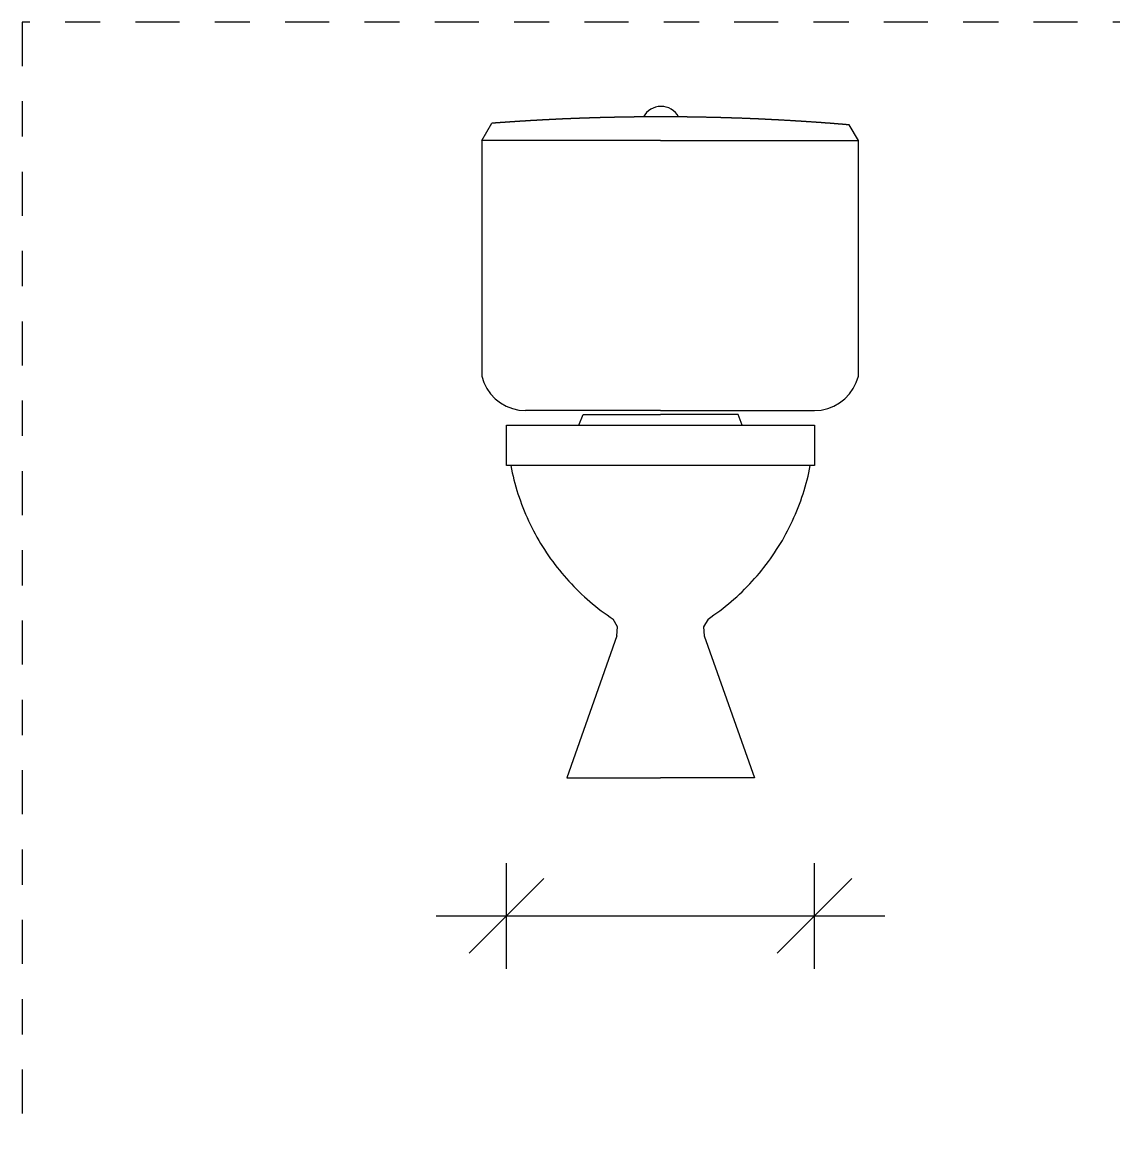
# Model space of a CAD drawing. Header units: metres. Extents: x -220 to 294, y -29 to 18.
# Drawn here: x 263.162 to 266.262, y -7.9 to -4.76 of the extents above; entities that cross this region are included whole.
import ezdxf

# ---------------------------------------------------------------- set-up
doc = ezdxf.new("R2010")
doc.units = ezdxf.units.M
doc.header["$MEASUREMENT"] = 0
doc.linetypes.add('DASHDOT4', pattern=[0.265, 0.125, -0.0625, 0.015, -0.0625])
for name, color, linetype in [('Cizgi', 7, 'Continuous'), ('Kutuphane', 7, 'Continuous'), ('Standart', 7, 'Continuous')]:
    doc.layers.add(name, color=color, linetype=linetype)

msp = doc.modelspace()

# ---------------------------------------------------------------- linework, layer by layer
at = {"layer": 'Cizgi', "color": 137, "linetype": 'DASHDOT4', "lineweight": -3}
for points in [[(263.1623, -4.7596), (263.1623, -11.2062)], [(269.5591, -4.7596), (263.1623, -4.7596)]]:
    msp.add_lwpolyline(points, dxfattribs=at)
at = {"layer": 'Cizgi', "color": 36, "linetype": 'Continuous', "lineweight": -3}
for points in [[(264.4673, -5.0962), (264.4673, -5.7653)], [(265.5365, -5.7653), (265.5365, -5.0962)]]:
    msp.add_lwpolyline(points, dxfattribs=at)
at = {"layer": 'Kutuphane', "color": 36, "linetype": 'Continuous', "lineweight": -3}
for points in [[(264.4673, -5.0962), (264.4963, -5.0469)], [(264.4972, -5.0469), (264.4963, -5.0469)], [(264.4982, -5.0468), (264.4972, -5.0469)], [(264.4991, -5.0467), (264.4982, -5.0468)], [(264.5001, -5.0466), (264.4991, -5.0467)], [(264.501, -5.0466), (264.5001, -5.0466)], [(264.502, -5.0465), (264.501, -5.0466)], [(264.5029, -5.0464), (264.502, -5.0465)], [(264.5039, -5.0464), (264.5029, -5.0464)], [(264.5048, -5.0463), (264.5039, -5.0464)], [(264.5058, -5.0462), (264.5048, -5.0463)], [(264.5067, -5.0461), (264.5058, -5.0462)], [(264.5077, -5.0461), (264.5067, -5.0461)], [(264.5086, -5.046), (264.5077, -5.0461)], [(264.5096, -5.0459), (264.5086, -5.046)], [(264.5105, -5.0459), (264.5096, -5.0459)], [(264.5115, -5.0458), (264.5105, -5.0459)], [(264.5124, -5.0457), (264.5115, -5.0458)], [(264.5134, -5.0457), (264.5124, -5.0457)], [(264.5143, -5.0456), (264.5134, -5.0457)], [(264.5153, -5.0455), (264.5143, -5.0456)], [(264.5162, -5.0454), (264.5153, -5.0455)], [(264.5172, -5.0454), (264.5162, -5.0454)], [(264.5181, -5.0453), (264.5172, -5.0454)], [(264.5191, -5.0452), (264.5181, -5.0453)], [(264.52, -5.0452), (264.5191, -5.0452)], [(264.521, -5.0451), (264.52, -5.0452)], [(264.5219, -5.045), (264.521, -5.0451)], [(264.5229, -5.045), (264.5219, -5.045)], [(264.5238, -5.0449), (264.5229, -5.045)], [(264.5248, -5.0448), (264.5238, -5.0449)], [(264.5257, -5.0448), (264.5248, -5.0448)], [(264.5267, -5.0447), (264.5257, -5.0448)], [(264.5276, -5.0446), (264.5267, -5.0447)], [(264.5286, -5.0446), (264.5276, -5.0446)], [(264.5295, -5.0445), (264.5286, -5.0446)], [(264.5305, -5.0444), (264.5295, -5.0445)], [(264.5314, -5.0444), (264.5305, -5.0444)], [(264.5324, -5.0443), (264.5314, -5.0444)], [(264.5333, -5.0442), (264.5324, -5.0443)], [(264.5343, -5.0442), (264.5333, -5.0442)], [(264.5352, -5.0441), (264.5343, -5.0442)], [(264.5362, -5.044), (264.5352, -5.0441)], [(264.5371, -5.044), (264.5362, -5.044)], [(264.5381, -5.0439), (264.5371, -5.044)], [(264.539, -5.0438), (264.5381, -5.0439)], [(264.54, -5.0438), (264.539, -5.0438)], [(264.5409, -5.0437), (264.54, -5.0438)], [(264.5419, -5.0436), (264.5409, -5.0437)], [(264.5428, -5.0436), (264.5419, -5.0436)], [(264.5438, -5.0435), (264.5428, -5.0436)], [(264.5447, -5.0434), (264.5438, -5.0435)], [(264.5457, -5.0434), (264.5447, -5.0434)], [(264.5466, -5.0433), (264.5457, -5.0434)], [(264.5476, -5.0432), (264.5466, -5.0433)], [(264.5485, -5.0432), (264.5476, -5.0432)], [(264.5495, -5.0431), (264.5485, -5.0432)], [(264.5504, -5.043), (264.5495, -5.0431)], [(264.5514, -5.043), (264.5504, -5.043)], [(264.5523, -5.0429), (264.5514, -5.043)], [(264.5533, -5.0428), (264.5523, -5.0429)], [(264.5542, -5.0428), (264.5533, -5.0428)], [(264.5552, -5.0427), (264.5542, -5.0428)], [(264.5561, -5.0427), (264.5552, -5.0427)], [(264.5571, -5.0426), (264.5561, -5.0427)], [(264.558, -5.0425), (264.5571, -5.0426)], [(264.559, -5.0425), (264.558, -5.0425)], [(264.5599, -5.0424), (264.559, -5.0425)], [(264.5609, -5.0423), (264.5599, -5.0424)], [(264.5618, -5.0423), (264.5609, -5.0423)], [(264.5628, -5.0422), (264.5618, -5.0423)], [(264.5637, -5.0422), (264.5628, -5.0422)], [(264.5647, -5.0421), (264.5637, -5.0422)], [(264.5656, -5.042), (264.5647, -5.0421)], [(264.5666, -5.042), (264.5656, -5.042)], [(264.5675, -5.0419), (264.5666, -5.042)], [(264.5685, -5.0418), (264.5675, -5.0419)], [(264.5694, -5.0418), (264.5685, -5.0418)], [(264.5704, -5.0417), (264.5694, -5.0418)], [(264.5713, -5.0417), (264.5704, -5.0417)], [(264.5723, -5.0416), (264.5713, -5.0417)], [(264.5732, -5.0415), (264.5723, -5.0416)], [(264.5742, -5.0415), (264.5732, -5.0415)], [(264.5751, -5.0414), (264.5742, -5.0415)], [(264.5761, -5.0414), (264.5751, -5.0414)], [(264.577, -5.0413), (264.5761, -5.0414)], [(264.578, -5.0412), (264.577, -5.0413)], [(264.5789, -5.0412), (264.578, -5.0412)], [(264.5799, -5.0411), (264.5789, -5.0412)], [(264.5808, -5.0411), (264.5799, -5.0411)], [(264.5818, -5.041), (264.5808, -5.0411)], [(264.5827, -5.0409), (264.5818, -5.041)], [(264.5837, -5.0409), (264.5827, -5.0409)], [(264.5846, -5.0408), (264.5837, -5.0409)], [(264.5856, -5.0408), (264.5846, -5.0408)], [(264.5865, -5.0407), (264.5856, -5.0408)], [(264.5875, -5.0406), (264.5865, -5.0407)], [(264.5884, -5.0406), (264.5875, -5.0406)], [(264.5894, -5.0405), (264.5884, -5.0406)], [(264.5903, -5.0405), (264.5894, -5.0405)], [(264.5913, -5.0404), (264.5903, -5.0405)], [(264.5922, -5.0403), (264.5913, -5.0404)], [(264.5932, -5.0403), (264.5922, -5.0403)], [(264.5941, -5.0402), (264.5932, -5.0403)], [(264.5951, -5.0402), (264.5941, -5.0402)], [(264.596, -5.0401), (264.5951, -5.0402)], [(264.597, -5.0401), (264.596, -5.0401)], [(264.5979, -5.04), (264.597, -5.0401)], [(264.5989, -5.0399), (264.5979, -5.04)], [(264.5998, -5.0399), (264.5989, -5.0399)], [(264.6008, -5.0398), (264.5998, -5.0399)], [(264.6017, -5.0398), (264.6008, -5.0398)], [(264.6027, -5.0397), (264.6017, -5.0398)], [(264.6036, -5.0397), (264.6027, -5.0397)], [(264.6046, -5.0396), (264.6036, -5.0397)], [(264.6055, -5.0395), (264.6046, -5.0396)], [(264.6065, -5.0395), (264.6055, -5.0395)], [(264.6074, -5.0394), (264.6065, -5.0395)], [(264.6084, -5.0394), (264.6074, -5.0394)], [(264.6093, -5.0393), (264.6084, -5.0394)], [(264.6103, -5.0393), (264.6093, -5.0393)], [(264.6112, -5.0392), (264.6103, -5.0393)], [(264.6122, -5.0392), (264.6112, -5.0392)], [(264.6131, -5.0391), (264.6122, -5.0392)], [(264.6141, -5.0391), (264.6131, -5.0391)], [(264.615, -5.039), (264.6141, -5.0391)], [(264.616, -5.0389), (264.615, -5.039)], [(264.6169, -5.0389), (264.616, -5.0389)], [(264.6179, -5.0388), (264.6169, -5.0389)], [(264.6188, -5.0388), (264.6179, -5.0388)], [(264.6198, -5.0387), (264.6188, -5.0388)], [(264.6207, -5.0387), (264.6198, -5.0387)], [(264.6217, -5.0386), (264.6207, -5.0387)], [(264.6226, -5.0386), (264.6217, -5.0386)], [(264.6236, -5.0385), (264.6226, -5.0386)], [(264.6245, -5.0385), (264.6236, -5.0385)], [(264.6255, -5.0384), (264.6245, -5.0385)], [(264.6264, -5.0384), (264.6255, -5.0384)], [(264.6274, -5.0383), (264.6264, -5.0384)], [(264.6283, -5.0382), (264.6274, -5.0383)], [(264.6293, -5.0382), (264.6283, -5.0382)], [(264.6303, -5.0381), (264.6293, -5.0382)], [(264.6312, -5.0381), (264.6303, -5.0381)], [(264.6322, -5.038), (264.6312, -5.0381)], [(264.6331, -5.038), (264.6322, -5.038)], [(264.6341, -5.0379), (264.6331, -5.038)], [(264.635, -5.0379), (264.6341, -5.0379)], [(264.636, -5.0378), (264.635, -5.0379)], [(264.6369, -5.0378), (264.636, -5.0378)], [(264.6379, -5.0377), (264.6369, -5.0378)], [(264.6388, -5.0377), (264.6379, -5.0377)], [(264.6398, -5.0376), (264.6388, -5.0377)], [(264.6407, -5.0376), (264.6398, -5.0376)], [(264.6417, -5.0375), (264.6407, -5.0376)], [(264.6426, -5.0375), (264.6417, -5.0375)], [(264.6436, -5.0374), (264.6426, -5.0375)], [(264.6445, -5.0374), (264.6436, -5.0374)], [(264.6455, -5.0373), (264.6445, -5.0374)], [(264.6464, -5.0373), (264.6455, -5.0373)], [(264.6474, -5.0372), (264.6464, -5.0373)], [(264.6483, -5.0372), (264.6474, -5.0372)], [(264.6493, -5.0371), (264.6483, -5.0372)], [(264.6502, -5.0371), (264.6493, -5.0371)], [(264.6512, -5.037), (264.6502, -5.0371)], [(264.6521, -5.037), (264.6512, -5.037)], [(264.6531, -5.0369), (264.6521, -5.037)], [(264.654, -5.0369), (264.6531, -5.0369)], [(264.655, -5.0368), (264.654, -5.0369)], [(264.6559, -5.0368), (264.655, -5.0368)], [(264.6569, -5.0367), (264.6559, -5.0368)], [(264.6578, -5.0367), (264.6569, -5.0367)], [(264.6588, -5.0366), (264.6578, -5.0367)], [(264.6597, -5.0366), (264.6588, -5.0366)], [(264.6607, -5.0365), (264.6597, -5.0366)], [(264.6616, -5.0365), (264.6607, -5.0365)], [(264.6626, -5.0365), (264.6616, -5.0365)], [(264.6635, -5.0364), (264.6626, -5.0365)], [(264.6645, -5.0364), (264.6635, -5.0364)], [(264.6654, -5.0363), (264.6645, -5.0364)], [(264.6664, -5.0363), (264.6654, -5.0363)], [(264.6673, -5.0362), (264.6664, -5.0363)], [(264.6683, -5.0362), (264.6673, -5.0362)], [(264.6692, -5.0361), (264.6683, -5.0362)], [(264.6702, -5.0361), (264.6692, -5.0361)], [(264.6711, -5.036), (264.6702, -5.0361)], [(264.6721, -5.036), (264.6711, -5.036)], [(264.6731, -5.0359), (264.6721, -5.036)], [(264.674, -5.0359), (264.6731, -5.0359)], [(264.675, -5.0358), (264.674, -5.0359)], [(264.6759, -5.0358), (264.675, -5.0358)], [(264.6769, -5.0358), (264.6759, -5.0358)], [(264.6778, -5.0357), (264.6769, -5.0358)], [(264.6788, -5.0357), (264.6778, -5.0357)], [(264.6797, -5.0356), (264.6788, -5.0357)], [(264.6807, -5.0356), (264.6797, -5.0356)], [(264.6816, -5.0355), (264.6807, -5.0356)], [(264.6826, -5.0355), (264.6816, -5.0355)], [(264.6835, -5.0354), (264.6826, -5.0355)], [(264.6845, -5.0354), (264.6835, -5.0354)], [(264.6854, -5.0354), (264.6845, -5.0354)], [(264.6864, -5.0353), (264.6854, -5.0354)], [(264.6873, -5.0353), (264.6864, -5.0353)], [(264.6883, -5.0352), (264.6873, -5.0353)], [(264.6892, -5.0352), (264.6883, -5.0352)], [(264.6902, -5.0351), (264.6892, -5.0352)], [(264.6911, -5.0351), (264.6902, -5.0351)], [(264.6921, -5.0351), (264.6911, -5.0351)], [(264.693, -5.035), (264.6921, -5.0351)], [(264.694, -5.035), (264.693, -5.035)], [(264.6949, -5.0349), (264.694, -5.035)], [(264.6959, -5.0349), (264.6949, -5.0349)], [(264.6968, -5.0348), (264.6959, -5.0349)], [(264.6978, -5.0348), (264.6968, -5.0348)], [(264.6987, -5.0348), (264.6978, -5.0348)], [(264.6997, -5.0347), (264.6987, -5.0348)], [(264.7006, -5.0347), (264.6997, -5.0347)], [(264.7016, -5.0346), (264.7006, -5.0347)], [(264.7025, -5.0346), (264.7016, -5.0346)], [(264.7035, -5.0346), (264.7025, -5.0346)], [(264.7044, -5.0345), (264.7035, -5.0346)], [(264.7054, -5.0345), (264.7044, -5.0345)], [(264.7064, -5.0344), (264.7054, -5.0345)], [(264.7073, -5.0344), (264.7064, -5.0344)], [(264.7083, -5.0343), (264.7073, -5.0344)], [(264.7092, -5.0343), (264.7083, -5.0343)], [(264.7102, -5.0343), (264.7092, -5.0343)], [(264.7111, -5.0342), (264.7102, -5.0343)], [(264.7121, -5.0342), (264.7111, -5.0342)], [(264.713, -5.0341), (264.7121, -5.0342)], [(264.714, -5.0341), (264.713, -5.0341)], [(264.7149, -5.0341), (264.714, -5.0341)], [(264.7159, -5.034), (264.7149, -5.0341)], [(264.7168, -5.034), (264.7159, -5.034)], [(264.7178, -5.0339), (264.7168, -5.034)], [(264.7187, -5.0339), (264.7178, -5.0339)], [(264.7197, -5.0339), (264.7187, -5.0339)], [(264.7206, -5.0338), (264.7197, -5.0339)], [(264.7216, -5.0338), (264.7206, -5.0338)], [(264.7225, -5.0338), (264.7216, -5.0338)], [(264.7235, -5.0337), (264.7225, -5.0338)], [(264.7244, -5.0337), (264.7235, -5.0337)], [(264.7254, -5.0336), (264.7244, -5.0337)], [(264.7263, -5.0336), (264.7254, -5.0336)], [(264.7273, -5.0336), (264.7263, -5.0336)], [(264.7282, -5.0335), (264.7273, -5.0336)], [(264.7292, -5.0335), (264.7282, -5.0335)], [(264.7301, -5.0335), (264.7292, -5.0335)], [(264.7311, -5.0334), (264.7301, -5.0335)], [(264.732, -5.0334), (264.7311, -5.0334)], [(264.733, -5.0333), (264.732, -5.0334)], [(264.7339, -5.0333), (264.733, -5.0333)], [(264.7349, -5.0333), (264.7339, -5.0333)], [(264.7358, -5.0332), (264.7349, -5.0333)], [(264.7368, -5.0332), (264.7358, -5.0332)], [(264.7378, -5.0332), (264.7368, -5.0332)], [(264.7387, -5.0331), (264.7378, -5.0332)], [(264.7397, -5.0331), (264.7387, -5.0331)], [(264.7406, -5.0331), (264.7397, -5.0331)], [(264.7416, -5.033), (264.7406, -5.0331)], [(264.7425, -5.033), (264.7416, -5.033)], [(264.7435, -5.033), (264.7425, -5.033)], [(264.7444, -5.0329), (264.7435, -5.033)], [(264.7454, -5.0329), (264.7444, -5.0329)], [(264.7463, -5.0328), (264.7454, -5.0329)], [(264.7473, -5.0328), (264.7463, -5.0328)], [(264.7482, -5.0328), (264.7473, -5.0328)], [(264.7492, -5.0327), (264.7482, -5.0328)], [(264.7501, -5.0327), (264.7492, -5.0327)], [(264.7511, -5.0327), (264.7501, -5.0327)], [(264.752, -5.0326), (264.7511, -5.0327)], [(264.753, -5.0326), (264.752, -5.0326)], [(264.7539, -5.0326), (264.753, -5.0326)], [(264.7549, -5.0325), (264.7539, -5.0326)], [(264.7558, -5.0325), (264.7549, -5.0325)], [(264.7568, -5.0325), (264.7558, -5.0325)], [(264.7577, -5.0324), (264.7568, -5.0325)], [(264.7587, -5.0324), (264.7577, -5.0324)], [(264.7596, -5.0324), (264.7587, -5.0324)], [(264.7606, -5.0323), (264.7596, -5.0324)], [(264.7615, -5.0323), (264.7606, -5.0323)], [(264.7625, -5.0323), (264.7615, -5.0323)], [(264.7635, -5.0322), (264.7625, -5.0323)], [(264.7644, -5.0322), (264.7635, -5.0322)], [(264.7654, -5.0322), (264.7644, -5.0322)], [(264.7663, -5.0322), (264.7654, -5.0322)], [(264.7673, -5.0321), (264.7663, -5.0322)], [(264.7682, -5.0321), (264.7673, -5.0321)], [(264.7692, -5.0321), (264.7682, -5.0321)], [(264.7701, -5.032), (264.7692, -5.0321)], [(264.7711, -5.032), (264.7701, -5.032)], [(264.772, -5.032), (264.7711, -5.032)], [(264.773, -5.0319), (264.772, -5.032)], [(264.7739, -5.0319), (264.773, -5.0319)], [(264.7749, -5.0319), (264.7739, -5.0319)], [(264.7758, -5.0318), (264.7749, -5.0319)], [(264.7768, -5.0318), (264.7758, -5.0318)], [(264.7777, -5.0318), (264.7768, -5.0318)], [(264.7787, -5.0318), (264.7777, -5.0318)], [(264.7796, -5.0317), (264.7787, -5.0318)], [(264.7806, -5.0317), (264.7796, -5.0317)], [(264.7815, -5.0317), (264.7806, -5.0317)], [(264.7825, -5.0316), (264.7815, -5.0317)], [(264.7834, -5.0316), (264.7825, -5.0316)], [(264.7844, -5.0316), (264.7834, -5.0316)], [(264.7853, -5.0315), (264.7844, -5.0316)], [(264.7863, -5.0315), (264.7853, -5.0315)], [(264.7872, -5.0315), (264.7863, -5.0315)], [(264.7882, -5.0315), (264.7872, -5.0315)], [(264.7892, -5.0314), (264.7882, -5.0315)], [(264.7901, -5.0314), (264.7892, -5.0314)], [(264.7911, -5.0314), (264.7901, -5.0314)], [(264.792, -5.0313), (264.7911, -5.0314)], [(264.793, -5.0313), (264.792, -5.0313)], [(264.7939, -5.0313), (264.793, -5.0313)], [(264.7949, -5.0313), (264.7939, -5.0313)], [(264.7958, -5.0312), (264.7949, -5.0313)], [(264.7968, -5.0312), (264.7958, -5.0312)], [(264.7977, -5.0312), (264.7968, -5.0312)], [(264.7987, -5.0312), (264.7977, -5.0312)], [(264.7996, -5.0311), (264.7987, -5.0312)], [(264.8006, -5.0311), (264.7996, -5.0311)], [(264.8015, -5.0311), (264.8006, -5.0311)], [(264.8025, -5.0311), (264.8015, -5.0311)], [(264.8034, -5.031), (264.8025, -5.0311)], [(264.8044, -5.031), (264.8034, -5.031)], [(264.8053, -5.031), (264.8044, -5.031)], [(264.8063, -5.031), (264.8053, -5.031)], [(264.8072, -5.0309), (264.8063, -5.031)], [(264.8082, -5.0309), (264.8072, -5.0309)], [(264.8091, -5.0309), (264.8082, -5.0309)], [(264.8101, -5.0308), (264.8091, -5.0309)], [(264.811, -5.0308), (264.8101, -5.0308)], [(264.812, -5.0308), (264.811, -5.0308)], [(264.813, -5.0308), (264.812, -5.0308)], [(264.8139, -5.0308), (264.813, -5.0308)], [(264.8149, -5.0307), (264.8139, -5.0308)], [(264.8158, -5.0307), (264.8149, -5.0307)], [(264.8168, -5.0307), (264.8158, -5.0307)], [(264.8177, -5.0307), (264.8168, -5.0307)], [(264.8187, -5.0306), (264.8177, -5.0307)], [(264.8196, -5.0306), (264.8187, -5.0306)], [(264.8206, -5.0306), (264.8196, -5.0306)], [(264.8215, -5.0306), (264.8206, -5.0306)], [(264.8225, -5.0305), (264.8215, -5.0306)], [(264.8234, -5.0305), (264.8225, -5.0305)], [(264.8244, -5.0305), (264.8234, -5.0305)], [(264.8253, -5.0305), (264.8244, -5.0305)], [(264.8263, -5.0304), (264.8253, -5.0305)], [(264.8272, -5.0304), (264.8263, -5.0304)], [(264.8282, -5.0304), (264.8272, -5.0304)], [(264.8291, -5.0304), (264.8282, -5.0304)], [(264.8301, -5.0304), (264.8291, -5.0304)], [(264.831, -5.0303), (264.8301, -5.0304)], [(264.832, -5.0303), (264.831, -5.0303)], [(264.8329, -5.0303), (264.832, -5.0303)], [(264.8339, -5.0303), (264.8329, -5.0303)], [(264.8349, -5.0302), (264.8339, -5.0303)], [(264.8358, -5.0302), (264.8349, -5.0302)], [(264.8368, -5.0302), (264.8358, -5.0302)], [(264.8377, -5.0302), (264.8368, -5.0302)], [(264.8387, -5.0302), (264.8377, -5.0302)], [(264.8396, -5.0301), (264.8387, -5.0302)], [(264.8406, -5.0301), (264.8396, -5.0301)], [(264.8415, -5.0301), (264.8406, -5.0301)], [(264.8425, -5.0301), (264.8415, -5.0301)], [(264.8434, -5.0301), (264.8425, -5.0301)], [(264.8444, -5.03), (264.8434, -5.0301)], [(264.8453, -5.03), (264.8444, -5.03)], [(264.8463, -5.03), (264.8453, -5.03)], [(264.8472, -5.03), (264.8463, -5.03)], [(264.8482, -5.03), (264.8472, -5.03)], [(264.8491, -5.0299), (264.8482, -5.03)], [(264.8501, -5.0299), (264.8491, -5.0299)], [(264.851, -5.0299), (264.8501, -5.0299)], [(264.852, -5.0299), (264.851, -5.0299)], [(264.8529, -5.0299), (264.852, -5.0299)], [(264.8539, -5.0299), (264.8529, -5.0299)], [(264.8548, -5.0298), (264.8539, -5.0299)], [(264.8558, -5.0298), (264.8548, -5.0298)], [(264.8568, -5.0298), (264.8558, -5.0298)], [(264.8577, -5.0298), (264.8568, -5.0298)], [(264.8587, -5.0298), (264.8577, -5.0298)], [(264.8596, -5.0297), (264.8587, -5.0298)], [(264.8606, -5.0297), (264.8596, -5.0297)], [(264.8615, -5.0297), (264.8606, -5.0297)], [(264.8625, -5.0297), (264.8615, -5.0297)], [(264.8634, -5.0297), (264.8625, -5.0297)], [(264.8644, -5.0297), (264.8634, -5.0297)], [(264.8653, -5.0296), (264.8644, -5.0297)], [(264.8663, -5.0296), (264.8653, -5.0296)], [(264.8672, -5.0296), (264.8663, -5.0296)], [(264.8682, -5.0296), (264.8672, -5.0296)], [(264.8691, -5.0296), (264.8682, -5.0296)], [(264.8701, -5.0296), (264.8691, -5.0296)], [(264.871, -5.0295), (264.8701, -5.0296)], [(264.872, -5.0295), (264.871, -5.0295)], [(264.8729, -5.0295), (264.872, -5.0295)], [(264.8739, -5.0295), (264.8729, -5.0295)], [(264.8748, -5.0295), (264.8739, -5.0295)], [(264.8758, -5.0295), (264.8748, -5.0295)], [(264.8767, -5.0295), (264.8758, -5.0295)], [(264.8777, -5.0294), (264.8767, -5.0295)], [(264.8787, -5.0294), (264.8777, -5.0294)], [(264.8796, -5.0294), (264.8787, -5.0294)], [(264.8806, -5.0294), (264.8796, -5.0294)], [(264.8815, -5.0294), (264.8806, -5.0294)], [(264.8825, -5.0294), (264.8815, -5.0294)], [(264.8834, -5.0294), (264.8825, -5.0294)], [(264.8844, -5.0293), (264.8834, -5.0294)], [(264.8853, -5.0293), (264.8844, -5.0293)], [(264.8863, -5.0293), (264.8853, -5.0293)], [(264.8872, -5.0293), (264.8863, -5.0293)], [(264.8882, -5.0293), (264.8872, -5.0293)], [(264.8891, -5.0293), (264.8882, -5.0293)], [(264.8901, -5.0293), (264.8891, -5.0293)], [(264.891, -5.0292), (264.8901, -5.0293)], [(264.892, -5.0292), (264.891, -5.0292)], [(264.8929, -5.0292), (264.892, -5.0292)], [(264.8939, -5.0292), (264.8929, -5.0292)], [(264.8948, -5.0292), (264.8939, -5.0292)], [(264.8958, -5.0292), (264.8948, -5.0292)], [(264.8967, -5.0292), (264.8958, -5.0292)], [(264.8977, -5.0292), (264.8967, -5.0292)], [(264.8986, -5.0292), (264.8977, -5.0292)], [(264.8996, -5.0291), (264.8986, -5.0292)], [(264.9006, -5.0291), (264.8996, -5.0291)], [(264.9015, -5.0291), (264.9006, -5.0291)], [(264.9025, -5.0291), (264.9015, -5.0291)], [(264.9034, -5.0291), (264.9025, -5.0291)], [(264.9044, -5.0291), (264.9034, -5.0291)], [(264.9053, -5.0291), (264.9044, -5.0291)], [(264.9063, -5.0291), (264.9053, -5.0291)], [(264.9072, -5.0291), (264.9063, -5.0291)], [(264.9082, -5.029), (264.9072, -5.0291)], [(264.9091, -5.029), (264.9082, -5.029)], [(264.9101, -5.029), (264.9091, -5.029)], [(264.911, -5.029), (264.9101, -5.029)], [(264.912, -5.029), (264.911, -5.029)], [(264.9129, -5.029), (264.912, -5.029)], [(264.9139, -5.029), (264.9129, -5.029)], [(264.9148, -5.029), (264.9139, -5.029)], [(264.9158, -5.029), (264.9148, -5.029)], [(264.9167, -5.029), (264.9158, -5.029)], [(264.9177, -5.0289), (264.9167, -5.029)], [(264.9186, -5.0289), (264.9177, -5.0289)], [(264.9196, -5.0289), (264.9186, -5.0289)], [(264.9206, -5.0289), (264.9196, -5.0289)], [(264.9215, -5.0289), (264.9206, -5.0289)], [(264.9225, -5.0289), (264.9215, -5.0289)], [(264.9234, -5.0289), (264.9225, -5.0289)], [(264.9244, -5.0289), (264.9234, -5.0289)], [(264.9253, -5.0289), (264.9244, -5.0289)], [(264.9263, -5.0289), (264.9253, -5.0289)], [(264.9272, -5.0289), (264.9263, -5.0289)], [(264.9282, -5.0289), (264.9272, -5.0289)], [(264.9291, -5.0289), (264.9282, -5.0289)], [(264.9301, -5.0288), (264.9291, -5.0289)], [(264.931, -5.0288), (264.9301, -5.0288)], [(264.932, -5.0288), (264.931, -5.0288)], [(264.9329, -5.0288), (264.932, -5.0288)], [(264.9339, -5.0288), (264.9329, -5.0288)], [(264.9348, -5.0288), (264.9339, -5.0288)], [(264.9358, -5.0288), (264.9348, -5.0288)], [(264.9367, -5.0288), (264.9358, -5.0288)], [(264.9377, -5.0288), (264.9367, -5.0288)], [(264.9386, -5.0288), (264.9377, -5.0288)], [(264.9396, -5.0288), (264.9386, -5.0288)], [(264.9406, -5.0288), (264.9396, -5.0288)], [(264.9415, -5.0288), (264.9406, -5.0288)], [(264.9425, -5.0288), (264.9415, -5.0288)], [(264.9434, -5.0288), (264.9425, -5.0288)], [(264.9444, -5.0288), (264.9434, -5.0288)], [(264.9453, -5.0288), (264.9444, -5.0288)], [(264.9463, -5.0288), (264.9453, -5.0288)], [(264.9472, -5.0288), (264.9463, -5.0288)], [(264.9482, -5.0287), (264.9472, -5.0288)], [(264.9491, -5.0287), (264.9482, -5.0287)], [(264.9501, -5.0287), (264.9491, -5.0287)], [(264.951, -5.0287), (264.9501, -5.0287)], [(264.952, -5.0287), (264.951, -5.0287)], [(264.9529, -5.0287), (264.952, -5.0287)], [(264.9539, -5.0287), (264.9529, -5.0287)], [(264.9548, -5.0287), (264.9539, -5.0287)], [(264.9558, -5.0287), (264.9548, -5.0287)], [(264.9567, -5.0287), (264.9558, -5.0287)], [(264.9577, -5.0287), (264.9567, -5.0287)], [(264.9586, -5.0287), (264.9577, -5.0287)], [(264.9596, -5.0287), (264.9586, -5.0287)], [(264.9606, -5.0287), (264.9596, -5.0287)], [(264.9615, -5.0287), (264.9606, -5.0287)], [(264.9625, -5.0287), (264.9615, -5.0287)], [(264.9634, -5.0287), (264.9625, -5.0287)], [(264.9644, -5.0287), (264.9634, -5.0287)], [(264.9653, -5.0287), (264.9644, -5.0287)], [(264.9663, -5.0287), (264.9653, -5.0287)], [(264.9672, -5.0287), (264.9663, -5.0287)], [(264.9682, -5.0287), (264.9672, -5.0287)], [(264.9691, -5.0287), (264.9682, -5.0287)], [(264.9701, -5.0287), (264.9691, -5.0287)], [(264.971, -5.0287), (264.9701, -5.0287)], [(264.972, -5.0287), (264.971, -5.0287)], [(264.9729, -5.0287), (264.972, -5.0287)], [(264.9739, -5.0287), (264.9729, -5.0287)], [(264.9748, -5.0287), (264.9739, -5.0287)], [(264.9759, -5.0287), (264.9748, -5.0287)], [(264.977, -5.0287), (264.9759, -5.0287)], [(264.978, -5.0287), (264.977, -5.0287)], [(264.9791, -5.0287), (264.978, -5.0287)], [(264.9802, -5.0287), (264.9791, -5.0287)], [(264.9812, -5.0287), (264.9802, -5.0287)], [(264.9823, -5.0287), (264.9812, -5.0287)], [(264.9834, -5.0287), (264.9823, -5.0287)], [(264.9844, -5.0287), (264.9834, -5.0287)], [(264.9855, -5.0287), (264.9844, -5.0287)], [(264.9866, -5.0287), (264.9855, -5.0287)], [(264.9876, -5.0287), (264.9866, -5.0287)], [(264.9887, -5.0287), (264.9876, -5.0287)], [(264.9898, -5.0287), (264.9887, -5.0287)], [(264.9908, -5.0287), (264.9898, -5.0287)], [(264.9919, -5.0287), (264.9908, -5.0287)], [(264.993, -5.0287), (264.9919, -5.0287)], [(264.994, -5.0287), (264.993, -5.0287)], [(264.9951, -5.0287), (264.994, -5.0287)], [(264.9962, -5.0287), (264.9951, -5.0287)], [(264.9972, -5.0287), (264.9962, -5.0287)], [(264.9983, -5.0287), (264.9972, -5.0287)], [(264.9993, -5.0287), (264.9983, -5.0287)], [(265.0004, -5.0287), (264.9993, -5.0287)], [(265.0015, -5.0287), (265.0004, -5.0287)], [(265.0025, -5.0288), (265.0015, -5.0287)], [(265.0036, -5.0288), (265.0025, -5.0288)], [(265.0047, -5.0288), (265.0036, -5.0288)], [(265.0057, -5.0288), (265.0047, -5.0288)], [(265.0068, -5.0288), (265.0057, -5.0288)], [(265.0079, -5.0288), (265.0068, -5.0288)], [(265.0089, -5.0288), (265.0079, -5.0288)], [(265.01, -5.0288), (265.0089, -5.0288)], [(265.0111, -5.0288), (265.01, -5.0288)], [(265.0121, -5.0288), (265.0111, -5.0288)], [(265.0132, -5.0288), (265.0121, -5.0288)], [(265.0143, -5.0288), (265.0132, -5.0288)], [(265.0153, -5.0288), (265.0143, -5.0288)], [(265.0164, -5.0288), (265.0153, -5.0288)], [(265.0175, -5.0288), (265.0164, -5.0288)], [(265.0185, -5.0288), (265.0175, -5.0288)], [(265.0196, -5.0288), (265.0185, -5.0288)], [(265.0207, -5.0289), (265.0196, -5.0288)], [(265.0217, -5.0289), (265.0207, -5.0289)], [(265.0228, -5.0289), (265.0217, -5.0289)], [(265.0239, -5.0289), (265.0228, -5.0289)], [(265.0249, -5.0289), (265.0239, -5.0289)], [(265.026, -5.0289), (265.0249, -5.0289)], [(265.0271, -5.0289), (265.026, -5.0289)], [(265.0281, -5.0289), (265.0271, -5.0289)], [(265.0292, -5.0289), (265.0281, -5.0289)], [(265.0302, -5.0289), (265.0292, -5.0289)], [(265.0313, -5.0289), (265.0302, -5.0289)], [(265.0324, -5.029), (265.0313, -5.0289)], [(265.0334, -5.029), (265.0324, -5.029)], [(265.0345, -5.029), (265.0334, -5.029)], [(265.0356, -5.029), (265.0345, -5.029)], [(265.0366, -5.029), (265.0356, -5.029)], [(265.0377, -5.029), (265.0366, -5.029)], [(265.0388, -5.029), (265.0377, -5.029)], [(265.0398, -5.029), (265.0388, -5.029)], [(265.0409, -5.029), (265.0398, -5.029)], [(265.042, -5.029), (265.0409, -5.029)], [(265.043, -5.0291), (265.042, -5.029)], [(265.0441, -5.0291), (265.043, -5.0291)], [(265.0452, -5.0291), (265.0441, -5.0291)], [(265.0462, -5.0291), (265.0452, -5.0291)], [(265.0473, -5.0291), (265.0462, -5.0291)], [(265.0484, -5.0291), (265.0473, -5.0291)], [(265.0494, -5.0291), (265.0484, -5.0291)], [(265.0505, -5.0291), (265.0494, -5.0291)], [(265.0516, -5.0292), (265.0505, -5.0291)], [(265.0526, -5.0292), (265.0516, -5.0292)], [(265.0537, -5.0292), (265.0526, -5.0292)], [(265.0548, -5.0292), (265.0537, -5.0292)], [(265.0558, -5.0292), (265.0548, -5.0292)], [(265.0569, -5.0292), (265.0558, -5.0292)], [(265.058, -5.0292), (265.0569, -5.0292)], [(265.059, -5.0293), (265.058, -5.0292)], [(265.0601, -5.0293), (265.059, -5.0293)], [(265.0612, -5.0293), (265.0601, -5.0293)], [(265.0622, -5.0293), (265.0612, -5.0293)], [(265.0633, -5.0293), (265.0622, -5.0293)], [(265.0643, -5.0293), (265.0633, -5.0293)], [(265.0654, -5.0293), (265.0643, -5.0293)], [(265.0665, -5.0294), (265.0654, -5.0293)], [(265.0675, -5.0294), (265.0665, -5.0294)], [(265.0686, -5.0294), (265.0675, -5.0294)], [(265.0697, -5.0294), (265.0686, -5.0294)], [(265.0707, -5.0294), (265.0697, -5.0294)], [(265.0718, -5.0294), (265.0707, -5.0294)], [(265.0729, -5.0295), (265.0718, -5.0294)], [(265.0739, -5.0295), (265.0729, -5.0295)], [(265.075, -5.0295), (265.0739, -5.0295)], [(265.0761, -5.0295), (265.075, -5.0295)], [(265.0771, -5.0295), (265.0761, -5.0295)], [(265.0782, -5.0295), (265.0771, -5.0295)], [(265.0793, -5.0296), (265.0782, -5.0295)], [(265.0803, -5.0296), (265.0793, -5.0296)], [(265.0814, -5.0296), (265.0803, -5.0296)], [(265.0825, -5.0296), (265.0814, -5.0296)], [(265.0835, -5.0296), (265.0825, -5.0296)], [(265.0846, -5.0296), (265.0835, -5.0296)], [(265.0857, -5.0297), (265.0846, -5.0296)], [(265.0867, -5.0297), (265.0857, -5.0297)], [(265.0878, -5.0297), (265.0867, -5.0297)], [(265.0889, -5.0297), (265.0878, -5.0297)], [(265.0899, -5.0297), (265.0889, -5.0297)], [(265.091, -5.0298), (265.0899, -5.0297)], [(265.0921, -5.0298), (265.091, -5.0298)], [(265.0931, -5.0298), (265.0921, -5.0298)], [(265.0942, -5.0298), (265.0931, -5.0298)], [(265.0952, -5.0298), (265.0942, -5.0298)], [(265.0963, -5.0299), (265.0952, -5.0298)], [(265.0974, -5.0299), (265.0963, -5.0299)], [(265.0984, -5.0299), (265.0974, -5.0299)], [(265.0995, -5.0299), (265.0984, -5.0299)], [(265.1006, -5.0299), (265.0995, -5.0299)], [(265.1016, -5.03), (265.1006, -5.0299)], [(265.1027, -5.03), (265.1016, -5.03)], [(265.1038, -5.03), (265.1027, -5.03)], [(265.1048, -5.03), (265.1038, -5.03)], [(265.1059, -5.0301), (265.1048, -5.03)], [(265.107, -5.0301), (265.1059, -5.0301)], [(265.108, -5.0301), (265.107, -5.0301)], [(265.1091, -5.0301), (265.108, -5.0301)], [(265.1102, -5.0301), (265.1091, -5.0301)], [(265.1112, -5.0302), (265.1102, -5.0301)], [(265.1123, -5.0302), (265.1112, -5.0302)], [(265.1134, -5.0302), (265.1123, -5.0302)], [(265.1144, -5.0302), (265.1134, -5.0302)], [(265.1155, -5.0303), (265.1144, -5.0302)], [(265.1166, -5.0303), (265.1155, -5.0303)], [(265.1176, -5.0303), (265.1166, -5.0303)], [(265.1187, -5.0303), (265.1176, -5.0303)], [(265.1198, -5.0304), (265.1187, -5.0303)], [(265.1208, -5.0304), (265.1198, -5.0304)], [(265.1219, -5.0304), (265.1208, -5.0304)], [(265.1229, -5.0304), (265.1219, -5.0304)], [(265.124, -5.0305), (265.1229, -5.0304)], [(265.1251, -5.0305), (265.124, -5.0305)], [(265.1261, -5.0305), (265.1251, -5.0305)], [(265.1272, -5.0305), (265.1261, -5.0305)], [(265.1283, -5.0306), (265.1272, -5.0305)], [(265.1293, -5.0306), (265.1283, -5.0306)], [(265.1304, -5.0306), (265.1293, -5.0306)], [(265.1315, -5.0306), (265.1304, -5.0306)], [(265.1325, -5.0307), (265.1315, -5.0306)], [(265.1336, -5.0307), (265.1325, -5.0307)], [(265.1347, -5.0307), (265.1336, -5.0307)], [(265.1357, -5.0307), (265.1347, -5.0307)], [(265.1368, -5.0308), (265.1357, -5.0307)], [(265.1379, -5.0308), (265.1368, -5.0308)], [(265.1389, -5.0308), (265.1379, -5.0308)], [(265.14, -5.0309), (265.1389, -5.0308)], [(265.1411, -5.0309), (265.14, -5.0309)], [(265.1421, -5.0309), (265.1411, -5.0309)], [(265.1432, -5.0309), (265.1421, -5.0309)], [(265.1443, -5.031), (265.1432, -5.0309)], [(265.1453, -5.031), (265.1443, -5.031)], [(265.1464, -5.031), (265.1453, -5.031)], [(265.1474, -5.0311), (265.1464, -5.031)], [(265.1485, -5.0311), (265.1474, -5.0311)], [(265.1496, -5.0311), (265.1485, -5.0311)], [(265.1506, -5.0311), (265.1496, -5.0311)], [(265.1517, -5.0312), (265.1506, -5.0311)], [(265.1528, -5.0312), (265.1517, -5.0312)], [(265.1538, -5.0312), (265.1528, -5.0312)], [(265.1549, -5.0313), (265.1538, -5.0312)], [(265.156, -5.0313), (265.1549, -5.0313)], [(265.157, -5.0313), (265.156, -5.0313)], [(265.1581, -5.0314), (265.157, -5.0313)], [(265.1592, -5.0314), (265.1581, -5.0314)], [(265.1602, -5.0314), (265.1592, -5.0314)], [(265.1613, -5.0315), (265.1602, -5.0314)], [(265.1624, -5.0315), (265.1613, -5.0315)], [(265.1634, -5.0315), (265.1624, -5.0315)], [(265.1645, -5.0316), (265.1634, -5.0315)], [(265.1656, -5.0316), (265.1645, -5.0316)], [(265.1666, -5.0316), (265.1656, -5.0316)], [(265.1677, -5.0316), (265.1666, -5.0316)], [(265.1688, -5.0317), (265.1677, -5.0316)], [(265.1698, -5.0317), (265.1688, -5.0317)], [(265.1709, -5.0317), (265.1698, -5.0317)], [(265.1719, -5.0318), (265.1709, -5.0317)], [(265.173, -5.0318), (265.1719, -5.0318)], [(265.1741, -5.0318), (265.173, -5.0318)], [(265.1751, -5.0319), (265.1741, -5.0318)], [(265.1762, -5.0319), (265.1751, -5.0319)], [(265.1773, -5.032), (265.1762, -5.0319)], [(265.1783, -5.032), (265.1773, -5.032)], [(265.1794, -5.032), (265.1783, -5.032)], [(265.1805, -5.0321), (265.1794, -5.032)], [(265.1815, -5.0321), (265.1805, -5.0321)], [(265.1826, -5.0321), (265.1815, -5.0321)], [(265.1837, -5.0322), (265.1826, -5.0321)], [(265.1847, -5.0322), (265.1837, -5.0322)], [(265.1858, -5.0322), (265.1847, -5.0322)], [(265.1869, -5.0323), (265.1858, -5.0322)], [(265.1879, -5.0323), (265.1869, -5.0323)], [(265.189, -5.0323), (265.1879, -5.0323)], [(265.1901, -5.0324), (265.189, -5.0323)], [(265.1911, -5.0324), (265.1901, -5.0324)], [(265.1922, -5.0324), (265.1911, -5.0324)], [(265.1932, -5.0325), (265.1922, -5.0324)], [(265.1943, -5.0325), (265.1932, -5.0325)], [(265.1954, -5.0326), (265.1943, -5.0325)], [(265.1964, -5.0326), (265.1954, -5.0326)], [(265.1975, -5.0326), (265.1964, -5.0326)], [(265.1986, -5.0327), (265.1975, -5.0326)], [(265.1996, -5.0327), (265.1986, -5.0327)], [(265.2007, -5.0327), (265.1996, -5.0327)], [(265.2018, -5.0328), (265.2007, -5.0327)], [(265.2028, -5.0328), (265.2018, -5.0328)], [(265.2039, -5.0329), (265.2028, -5.0328)], [(265.205, -5.0329), (265.2039, -5.0329)], [(265.206, -5.0329), (265.205, -5.0329)], [(265.2071, -5.033), (265.206, -5.0329)], [(265.2082, -5.033), (265.2071, -5.033)], [(265.2092, -5.0331), (265.2082, -5.033)], [(265.2103, -5.0331), (265.2092, -5.0331)], [(265.2114, -5.0331), (265.2103, -5.0331)], [(265.2124, -5.0332), (265.2114, -5.0331)], [(265.2135, -5.0332), (265.2124, -5.0332)], [(265.2145, -5.0333), (265.2135, -5.0332)], [(265.2156, -5.0333), (265.2145, -5.0333)], [(265.2167, -5.0333), (265.2156, -5.0333)], [(265.2177, -5.0334), (265.2167, -5.0333)], [(265.2188, -5.0334), (265.2177, -5.0334)], [(265.2199, -5.0335), (265.2188, -5.0334)], [(265.2209, -5.0335), (265.2199, -5.0335)], [(265.222, -5.0336), (265.2209, -5.0335)], [(265.2231, -5.0336), (265.222, -5.0336)], [(265.2241, -5.0336), (265.2231, -5.0336)], [(265.2252, -5.0337), (265.2241, -5.0336)], [(265.2263, -5.0337), (265.2252, -5.0337)], [(265.2273, -5.0338), (265.2263, -5.0337)], [(265.2284, -5.0338), (265.2273, -5.0338)], [(265.2295, -5.0338), (265.2284, -5.0338)], [(265.2305, -5.0339), (265.2295, -5.0338)], [(265.2316, -5.0339), (265.2305, -5.0339)], [(265.2326, -5.034), (265.2316, -5.0339)], [(265.2337, -5.034), (265.2326, -5.034)], [(265.2348, -5.0341), (265.2337, -5.034)], [(265.2358, -5.0341), (265.2348, -5.0341)], [(265.2369, -5.0342), (265.2358, -5.0341)], [(265.238, -5.0342), (265.2369, -5.0342)], [(265.239, -5.0342), (265.238, -5.0342)], [(265.2401, -5.0343), (265.239, -5.0342)], [(265.2412, -5.0343), (265.2401, -5.0343)], [(265.2422, -5.0344), (265.2412, -5.0343)], [(265.2433, -5.0344), (265.2422, -5.0344)], [(265.2444, -5.0345), (265.2433, -5.0344)], [(265.2454, -5.0345), (265.2444, -5.0345)], [(265.2465, -5.0346), (265.2454, -5.0345)], [(265.2476, -5.0346), (265.2465, -5.0346)], [(265.2486, -5.0347), (265.2476, -5.0346)], [(265.2497, -5.0347), (265.2486, -5.0347)], [(265.2507, -5.0347), (265.2497, -5.0347)], [(265.2518, -5.0348), (265.2507, -5.0347)], [(265.2529, -5.0348), (265.2518, -5.0348)], [(265.2539, -5.0349), (265.2529, -5.0348)], [(265.255, -5.0349), (265.2539, -5.0349)], [(265.2561, -5.035), (265.255, -5.0349)], [(265.2571, -5.035), (265.2561, -5.035)], [(265.2582, -5.0351), (265.2571, -5.035)], [(265.2593, -5.0351), (265.2582, -5.0351)], [(265.2603, -5.0352), (265.2593, -5.0351)], [(265.2614, -5.0352), (265.2603, -5.0352)], [(265.2625, -5.0353), (265.2614, -5.0352)], [(265.2635, -5.0353), (265.2625, -5.0353)], [(265.2646, -5.0354), (265.2635, -5.0353)], [(265.2657, -5.0354), (265.2646, -5.0354)], [(265.2667, -5.0355), (265.2657, -5.0354)], [(265.2678, -5.0355), (265.2667, -5.0355)], [(265.2688, -5.0356), (265.2678, -5.0355)], [(265.2699, -5.0356), (265.2688, -5.0356)], [(265.271, -5.0357), (265.2699, -5.0356)], [(265.272, -5.0357), (265.271, -5.0357)], [(265.2731, -5.0358), (265.272, -5.0357)], [(265.2742, -5.0358), (265.2731, -5.0358)], [(265.2752, -5.0359), (265.2742, -5.0358)], [(265.2763, -5.0359), (265.2752, -5.0359)], [(265.2774, -5.036), (265.2763, -5.0359)], [(265.2784, -5.036), (265.2774, -5.036)], [(265.2795, -5.0361), (265.2784, -5.036)], [(265.2806, -5.0361), (265.2795, -5.0361)], [(265.2816, -5.0362), (265.2806, -5.0361)], [(265.2827, -5.0362), (265.2816, -5.0362)], [(265.2837, -5.0363), (265.2827, -5.0362)], [(265.2848, -5.0363), (265.2837, -5.0363)], [(265.2859, -5.0364), (265.2848, -5.0363)], [(265.2869, -5.0364), (265.2859, -5.0364)], [(265.288, -5.0365), (265.2869, -5.0364)], [(265.2891, -5.0366), (265.288, -5.0365)], [(265.2901, -5.0366), (265.2891, -5.0366)], [(265.2912, -5.0367), (265.2901, -5.0366)], [(265.2923, -5.0367), (265.2912, -5.0367)], [(265.2933, -5.0368), (265.2923, -5.0367)], [(265.2944, -5.0368), (265.2933, -5.0368)], [(265.2955, -5.0369), (265.2944, -5.0368)], [(265.2965, -5.0369), (265.2955, -5.0369)], [(265.2976, -5.037), (265.2965, -5.0369)], [(265.2986, -5.037), (265.2976, -5.037)], [(265.2997, -5.0371), (265.2986, -5.037)], [(265.3008, -5.0371), (265.2997, -5.0371)], [(265.3018, -5.0372), (265.3008, -5.0371)], [(265.3029, -5.0373), (265.3018, -5.0372)], [(265.304, -5.0373), (265.3029, -5.0373)], [(265.305, -5.0374), (265.304, -5.0373)], [(265.3061, -5.0374), (265.305, -5.0374)], [(265.3072, -5.0375), (265.3061, -5.0374)], [(265.3082, -5.0375), (265.3072, -5.0375)], [(265.3093, -5.0376), (265.3082, -5.0375)], [(265.3104, -5.0377), (265.3093, -5.0376)], [(265.3114, -5.0377), (265.3104, -5.0377)], [(265.3125, -5.0378), (265.3114, -5.0377)], [(265.3135, -5.0378), (265.3125, -5.0378)], [(265.3146, -5.0379), (265.3135, -5.0378)], [(265.3157, -5.0379), (265.3146, -5.0379)], [(265.3167, -5.038), (265.3157, -5.0379)], [(265.3178, -5.0381), (265.3167, -5.038)], [(265.3189, -5.0381), (265.3178, -5.0381)], [(265.3199, -5.0382), (265.3189, -5.0381)], [(265.321, -5.0382), (265.3199, -5.0382)], [(265.3221, -5.0383), (265.321, -5.0382)], [(265.3231, -5.0383), (265.3221, -5.0383)], [(265.3242, -5.0384), (265.3231, -5.0383)], [(265.3253, -5.0385), (265.3242, -5.0384)], [(265.3263, -5.0385), (265.3253, -5.0385)], [(265.3274, -5.0386), (265.3263, -5.0385)], [(265.3284, -5.0386), (265.3274, -5.0386)], [(265.3295, -5.0387), (265.3284, -5.0386)], [(265.3306, -5.0388), (265.3295, -5.0387)], [(265.3316, -5.0388), (265.3306, -5.0388)], [(265.3327, -5.0389), (265.3316, -5.0388)], [(265.3338, -5.0389), (265.3327, -5.0389)], [(265.3348, -5.039), (265.3338, -5.0389)], [(265.3359, -5.0391), (265.3348, -5.039)], [(265.337, -5.0391), (265.3359, -5.0391)], [(265.338, -5.0392), (265.337, -5.0391)], [(265.3391, -5.0393), (265.338, -5.0392)], [(265.3401, -5.0393), (265.3391, -5.0393)], [(265.3412, -5.0394), (265.3401, -5.0393)], [(265.3423, -5.0394), (265.3412, -5.0394)], [(265.3433, -5.0395), (265.3423, -5.0394)], [(265.3444, -5.0396), (265.3433, -5.0395)], [(265.3455, -5.0396), (265.3444, -5.0396)], [(265.3465, -5.0397), (265.3455, -5.0396)], [(265.3476, -5.0398), (265.3465, -5.0397)], [(265.3487, -5.0398), (265.3476, -5.0398)], [(265.3497, -5.0399), (265.3487, -5.0398)], [(265.3508, -5.0399), (265.3497, -5.0399)], [(265.3518, -5.04), (265.3508, -5.0399)], [(265.3529, -5.0401), (265.3518, -5.04)], [(265.354, -5.0401), (265.3529, -5.0401)], [(265.355, -5.0402), (265.354, -5.0401)], [(265.3561, -5.0403), (265.355, -5.0402)], [(265.3572, -5.0403), (265.3561, -5.0403)], [(265.3582, -5.0404), (265.3572, -5.0403)], [(265.3593, -5.0405), (265.3582, -5.0404)], [(265.3604, -5.0405), (265.3593, -5.0405)], [(265.3614, -5.0406), (265.3604, -5.0405)], [(265.3625, -5.0407), (265.3614, -5.0406)], [(265.3635, -5.0407), (265.3625, -5.0407)], [(265.3646, -5.0408), (265.3635, -5.0407)], [(265.3657, -5.0409), (265.3646, -5.0408)], [(265.3667, -5.0409), (265.3657, -5.0409)], [(265.3678, -5.041), (265.3667, -5.0409)], [(265.3689, -5.0411), (265.3678, -5.041)], [(265.3699, -5.0411), (265.3689, -5.0411)], [(265.371, -5.0412), (265.3699, -5.0411)], [(265.3721, -5.0413), (265.371, -5.0412)], [(265.3731, -5.0413), (265.3721, -5.0413)], [(265.3742, -5.0414), (265.3731, -5.0413)], [(265.3752, -5.0415), (265.3742, -5.0414)], [(265.3763, -5.0415), (265.3752, -5.0415)], [(265.3774, -5.0416), (265.3763, -5.0415)], [(265.3784, -5.0417), (265.3774, -5.0416)], [(265.3795, -5.0417), (265.3784, -5.0417)], [(265.3806, -5.0418), (265.3795, -5.0417)], [(265.3816, -5.0419), (265.3806, -5.0418)], [(265.3827, -5.0419), (265.3816, -5.0419)], [(265.3838, -5.042), (265.3827, -5.0419)], [(265.3848, -5.0421), (265.3838, -5.042)], [(265.3859, -5.0421), (265.3848, -5.0421)], [(265.3869, -5.0422), (265.3859, -5.0421)], [(265.388, -5.0423), (265.3869, -5.0422)], [(265.3891, -5.0424), (265.388, -5.0423)], [(265.3901, -5.0424), (265.3891, -5.0424)], [(265.3912, -5.0425), (265.3901, -5.0424)], [(265.3923, -5.0426), (265.3912, -5.0425)], [(265.3933, -5.0426), (265.3923, -5.0426)], [(265.3944, -5.0427), (265.3933, -5.0426)], [(265.3955, -5.0428), (265.3944, -5.0427)], [(265.3965, -5.0429), (265.3955, -5.0428)], [(265.3976, -5.0429), (265.3965, -5.0429)], [(265.3986, -5.043), (265.3976, -5.0429)], [(265.3997, -5.0431), (265.3986, -5.043)], [(265.4008, -5.0431), (265.3997, -5.0431)], [(265.4018, -5.0432), (265.4008, -5.0431)], [(265.4029, -5.0433), (265.4018, -5.0432)], [(265.404, -5.0434), (265.4029, -5.0433)], [(265.405, -5.0434), (265.404, -5.0434)], [(265.4061, -5.0435), (265.405, -5.0434)], [(265.4071, -5.0436), (265.4061, -5.0435)], [(265.4082, -5.0436), (265.4071, -5.0436)], [(265.4093, -5.0437), (265.4082, -5.0436)], [(265.4103, -5.0438), (265.4093, -5.0437)], [(265.4114, -5.0439), (265.4103, -5.0438)], [(265.4125, -5.0439), (265.4114, -5.0439)], [(265.4135, -5.044), (265.4125, -5.0439)], [(265.4146, -5.0441), (265.4135, -5.044)], [(265.4156, -5.0442), (265.4146, -5.0441)], [(265.4167, -5.0442), (265.4156, -5.0442)], [(265.4178, -5.0443), (265.4167, -5.0442)], [(265.4188, -5.0444), (265.4178, -5.0443)], [(265.4199, -5.0445), (265.4188, -5.0444)], [(265.421, -5.0445), (265.4199, -5.0445)], [(265.422, -5.0446), (265.421, -5.0445)], [(265.4231, -5.0447), (265.422, -5.0446)], [(265.4242, -5.0448), (265.4231, -5.0447)], [(265.4252, -5.0448), (265.4242, -5.0448)], [(265.4263, -5.0449), (265.4252, -5.0448)], [(265.4273, -5.045), (265.4263, -5.0449)], [(265.4284, -5.0451), (265.4273, -5.045)], [(265.4295, -5.0452), (265.4284, -5.0451)], [(265.4305, -5.0452), (265.4295, -5.0452)], [(265.4316, -5.0453), (265.4305, -5.0452)], [(265.4327, -5.0454), (265.4316, -5.0453)], [(265.4337, -5.0455), (265.4327, -5.0454)], [(265.4348, -5.0455), (265.4337, -5.0455)], [(265.4358, -5.0456), (265.4348, -5.0455)], [(265.4369, -5.0457), (265.4358, -5.0456)], [(265.438, -5.0458), (265.4369, -5.0457)], [(265.439, -5.0459), (265.438, -5.0458)], [(265.4401, -5.0459), (265.439, -5.0459)], [(265.4412, -5.046), (265.4401, -5.0459)], [(265.4422, -5.0461), (265.4412, -5.046)], [(265.4433, -5.0462), (265.4422, -5.0461)], [(265.4443, -5.0463), (265.4433, -5.0462)], [(265.4454, -5.0463), (265.4443, -5.0463)], [(265.4465, -5.0464), (265.4454, -5.0463)], [(265.4475, -5.0465), (265.4465, -5.0464)], [(265.4486, -5.0466), (265.4475, -5.0465)], [(265.4497, -5.0467), (265.4486, -5.0466)], [(265.4507, -5.0467), (265.4497, -5.0467)], [(265.4518, -5.0468), (265.4507, -5.0467)], [(265.4528, -5.0469), (265.4518, -5.0468)], [(265.4539, -5.047), (265.4528, -5.0469)], [(265.455, -5.0471), (265.4539, -5.047)], [(265.456, -5.0471), (265.455, -5.0471)], [(265.4571, -5.0472), (265.456, -5.0471)], [(265.4582, -5.0473), (265.4571, -5.0472)], [(265.4592, -5.0474), (265.4582, -5.0473)], [(265.4603, -5.0475), (265.4592, -5.0474)], [(265.4613, -5.0475), (265.4603, -5.0475)], [(265.4624, -5.0476), (265.4613, -5.0475)], [(265.4635, -5.0477), (265.4624, -5.0476)], [(265.4645, -5.0478), (265.4635, -5.0477)], [(265.4656, -5.0479), (265.4645, -5.0478)], [(265.4667, -5.048), (265.4656, -5.0479)], [(265.4677, -5.048), (265.4667, -5.048)], [(265.4688, -5.0481), (265.4677, -5.048)], [(265.4698, -5.0482), (265.4688, -5.0481)], [(265.4709, -5.0483), (265.4698, -5.0482)], [(265.472, -5.0484), (265.4709, -5.0483)], [(265.473, -5.0485), (265.472, -5.0484)], [(265.4741, -5.0486), (265.473, -5.0485)], [(265.4752, -5.0486), (265.4741, -5.0486)], [(265.4762, -5.0487), (265.4752, -5.0486)], [(265.4773, -5.0488), (265.4762, -5.0487)], [(265.4783, -5.0489), (265.4773, -5.0488)], [(265.4794, -5.049), (265.4783, -5.0489)], [(265.4805, -5.0491), (265.4794, -5.049)], [(265.4815, -5.0491), (265.4805, -5.0491)], [(265.4826, -5.0492), (265.4815, -5.0491)], [(265.4837, -5.0493), (265.4826, -5.0492)], [(265.4847, -5.0494), (265.4837, -5.0493)], [(265.4858, -5.0495), (265.4847, -5.0494)], [(265.4868, -5.0496), (265.4858, -5.0495)], [(265.4879, -5.0497), (265.4868, -5.0496)], [(265.489, -5.0498), (265.4879, -5.0497)], [(265.49, -5.0498), (265.489, -5.0498)], [(265.4911, -5.0499), (265.49, -5.0498)], [(265.4922, -5.05), (265.4911, -5.0499)], [(265.4932, -5.0501), (265.4922, -5.05)], [(265.4943, -5.0502), (265.4932, -5.0501)], [(265.4953, -5.0503), (265.4943, -5.0502)], [(265.4964, -5.0504), (265.4953, -5.0503)], [(265.4975, -5.0505), (265.4964, -5.0504)], [(265.4985, -5.0505), (265.4975, -5.0505)], [(265.4996, -5.0506), (265.4985, -5.0505)], [(265.5006, -5.0507), (265.4996, -5.0506)], [(265.5017, -5.0508), (265.5006, -5.0507)], [(265.5028, -5.0509), (265.5017, -5.0508)], [(265.5038, -5.051), (265.5028, -5.0509)], [(265.5049, -5.0511), (265.5038, -5.051)], [(265.506, -5.0512), (265.5049, -5.0511)], [(265.507, -5.0513), (265.506, -5.0512)], [(265.5081, -5.0514), (265.507, -5.0513)], [(265.5091, -5.0514), (265.5081, -5.0514)], [(265.5102, -5.0515), (265.5091, -5.0514)], [(265.5365, -5.0962), (265.5102, -5.0515)], [(264.9748, -5.0962), (264.4673, -5.0962)], [(264.9748, -5.0962), (265.5365, -5.0962)], [(264.4673, -5.7653), (264.4731, -5.7833)], [(265.5306, -5.7833), (265.5365, -5.7653)], [(264.4731, -5.7833), (264.4816, -5.8002)], [(264.4816, -5.8002), (264.4924, -5.8157)], [(265.5113, -5.8157), (265.5222, -5.8002)], [(265.5222, -5.8002), (265.5306, -5.7833)], [(264.4924, -5.8157), (264.5054, -5.8295)], [(264.5054, -5.8295), (264.5203, -5.8412)], [(264.5203, -5.8412), (264.5368, -5.8505)], [(265.467, -5.8505), (265.4834, -5.8412)], [(265.4834, -5.8412), (265.4983, -5.8295)], [(265.4983, -5.8295), (265.5113, -5.8157)], [(264.5368, -5.8505), (264.5544, -5.8574)], [(264.5544, -5.8574), (264.5728, -5.8615)], [(264.5728, -5.8615), (264.5917, -5.8629)], [(264.9748, -5.8629), (264.5917, -5.8629)], [(264.9748, -5.8629), (265.4121, -5.8629)], [(265.4121, -5.8629), (265.4309, -5.8615)], [(265.4309, -5.8615), (265.4494, -5.8574)], [(265.4494, -5.8574), (265.467, -5.8505)], [(264.7428, -5.9048), (264.7549, -5.8738)], [(264.7549, -5.8738), (264.9748, -5.8738)], [(265.1948, -5.8738), (264.9748, -5.8738)], [(265.2068, -5.9048), (265.1948, -5.8738)], [(264.5376, -6.0192), (264.5376, -5.9048)], [(264.5376, -5.9048), (264.9748, -5.9048)], [(264.9748, -5.9048), (265.4121, -5.9048)], [(265.4121, -5.9048), (265.4121, -6.0192)], [(265.4121, -6.0192), (264.5376, -6.0192)], [(264.5496, -6.0192), (264.5516, -6.0294)], [(264.5516, -6.0294), (264.5538, -6.0395)], [(265.3959, -6.0395), (265.3981, -6.0294)], [(265.3981, -6.0294), (265.4001, -6.0192)], [(264.5538, -6.0395), (264.5561, -6.0496)], [(264.5561, -6.0496), (264.5586, -6.0596)], [(264.5586, -6.0596), (264.5613, -6.0696)], [(265.3884, -6.0696), (265.3911, -6.0596)], [(265.3911, -6.0596), (265.3935, -6.0496)], [(265.3935, -6.0496), (265.3959, -6.0395)], [(264.5613, -6.0696), (264.5641, -6.0796)], [(264.5641, -6.0796), (264.567, -6.0895)], [(264.567, -6.0895), (264.5701, -6.0994)], [(265.3796, -6.0994), (265.3827, -6.0895)], [(265.3827, -6.0895), (265.3856, -6.0796)], [(265.3856, -6.0796), (265.3884, -6.0696)], [(264.5701, -6.0994), (264.5734, -6.1092)], [(264.5734, -6.1092), (264.5768, -6.119)], [(264.5768, -6.119), (264.5803, -6.1287)], [(265.3693, -6.1287), (265.3729, -6.119)], [(265.3729, -6.119), (265.3763, -6.1092)], [(265.3763, -6.1092), (265.3796, -6.0994)], [(264.5803, -6.1287), (264.584, -6.1384)], [(264.584, -6.1384), (264.5879, -6.148)], [(264.5879, -6.148), (264.5919, -6.1575)], [(265.3578, -6.1575), (265.3618, -6.148)], [(265.3618, -6.148), (265.3656, -6.1384)], [(265.3656, -6.1384), (265.3693, -6.1287)], [(264.5919, -6.1575), (264.596, -6.167)], [(264.596, -6.167), (264.6003, -6.1764)], [(264.6003, -6.1764), (264.6047, -6.1858)], [(264.6047, -6.1858), (264.6093, -6.1951)], [(265.3404, -6.1951), (265.345, -6.1858)], [(265.345, -6.1858), (265.3494, -6.1764)], [(265.3494, -6.1764), (265.3537, -6.167)], [(265.3537, -6.167), (265.3578, -6.1575)], [(264.6093, -6.1951), (264.614, -6.2043)], [(264.614, -6.2043), (264.6189, -6.2134)], [(264.6189, -6.2134), (264.6239, -6.2225)], [(265.3258, -6.2225), (265.3308, -6.2134)], [(265.3308, -6.2134), (265.3357, -6.2043)], [(265.3357, -6.2043), (265.3404, -6.1951)], [(264.6239, -6.2225), (264.629, -6.2315)], [(264.629, -6.2315), (264.6343, -6.2404)], [(264.6343, -6.2404), (264.6397, -6.2492)], [(264.6397, -6.2492), (264.6452, -6.2579)], [(265.3045, -6.2579), (265.31, -6.2492)], [(265.31, -6.2492), (265.3154, -6.2404)], [(265.3154, -6.2404), (265.3207, -6.2315)], [(265.3207, -6.2315), (265.3258, -6.2225)], [(264.6452, -6.2579), (264.6509, -6.2666)], [(264.6509, -6.2666), (264.6567, -6.2752)], [(264.6567, -6.2752), (264.6626, -6.2836)], [(265.2871, -6.2836), (265.293, -6.2752)], [(265.293, -6.2752), (265.2988, -6.2666)], [(265.2988, -6.2666), (265.3045, -6.2579)], [(264.6626, -6.2836), (264.6687, -6.292)], [(264.6687, -6.292), (264.6749, -6.3003)], [(264.6749, -6.3003), (264.6812, -6.3085)], [(264.6812, -6.3085), (264.6876, -6.3166)], [(265.2621, -6.3166), (265.2685, -6.3085)], [(265.2685, -6.3085), (265.2748, -6.3003)], [(265.2748, -6.3003), (265.281, -6.292)], [(265.281, -6.292), (265.2871, -6.2836)], [(264.6876, -6.3166), (264.6942, -6.3246)], [(264.6942, -6.3246), (264.7009, -6.3325)], [(264.7009, -6.3325), (264.7077, -6.3403)], [(264.7077, -6.3403), (264.7146, -6.3479)], [(265.2351, -6.3479), (265.242, -6.3403)], [(265.242, -6.3403), (265.2488, -6.3325)], [(265.2488, -6.3325), (265.2555, -6.3246)], [(265.2555, -6.3246), (265.2621, -6.3166)], [(264.7146, -6.3479), (264.7216, -6.3555)], [(264.7216, -6.3555), (264.7288, -6.363)], [(264.7288, -6.363), (264.7361, -6.3703)], [(264.7361, -6.3703), (264.7435, -6.3776)], [(265.2062, -6.3776), (265.2136, -6.3703)], [(265.2136, -6.3703), (265.2209, -6.363)], [(265.2209, -6.363), (265.228, -6.3555)], [(265.228, -6.3555), (265.2351, -6.3479)], [(264.7435, -6.3776), (264.7509, -6.3847)], [(264.7509, -6.3847), (264.7585, -6.3917)], [(264.7585, -6.3917), (264.7663, -6.3986)], [(264.7663, -6.3986), (264.7741, -6.4054)], [(264.7741, -6.4054), (264.782, -6.412)], [(265.1677, -6.412), (265.1756, -6.4054)], [(265.1756, -6.4054), (265.1834, -6.3986)], [(265.1834, -6.3986), (265.1911, -6.3917)], [(265.1911, -6.3917), (265.1987, -6.3847)], [(265.1987, -6.3847), (265.2062, -6.3776)], [(264.782, -6.412), (264.79, -6.4186)], [(264.79, -6.4186), (264.7981, -6.425)], [(264.7981, -6.425), (264.8063, -6.4313)], [(264.8063, -6.4313), (264.8146, -6.4374)], [(264.8146, -6.4374), (264.823, -6.4434)], [(265.1266, -6.4434), (265.135, -6.4374)], [(265.135, -6.4374), (265.1433, -6.4313)], [(265.1433, -6.4313), (265.1516, -6.425)], [(265.1516, -6.425), (265.1597, -6.4186)], [(265.1597, -6.4186), (265.1677, -6.412)], [(264.823, -6.4434), (264.8315, -6.4493)], [(264.8315, -6.4493), (264.8401, -6.4551)], [(264.8525, -6.4773), (264.8401, -6.4551)], [(265.1096, -6.4551), (265.0972, -6.4773)], [(265.1096, -6.4551), (265.1181, -6.4493)], [(265.1181, -6.4493), (265.1266, -6.4434)], [(264.8511, -6.5027), (264.8525, -6.4773)], [(265.0972, -6.4773), (265.0986, -6.5027)], [(264.8511, -6.5027), (264.7084, -6.9062)], [(265.0986, -6.5027), (265.2413, -6.9062)], [(264.7084, -6.9062), (264.9748, -6.9062)], [(265.2413, -6.9062), (264.9748, -6.9062)]]:
    msp.add_lwpolyline(points, dxfattribs=at)
at = {"layer": 'Standart', "color": 59, "linetype": 'Continuous', "lineweight": -3}
for points in [[(264.5376, -7.4484), (264.5376, -7.1484)], [(265.4121, -7.4484), (265.4121, -7.1484)], [(264.6437, -7.1924), (264.4316, -7.4045)], [(265.5181, -7.1924), (265.306, -7.4045)], [(264.3376, -7.2984), (265.6121, -7.2984)]]:
    msp.add_lwpolyline(points, dxfattribs=at)
at = {"layer": 'Standart', "color": 36, "linetype": 'Continuous', "lineweight": -3}
msp.add_arc((264.9762, -5.0556), 0.0567, 28.3067, 152.1506, dxfattribs=at)

doc.saveas('drawing.dxf')
